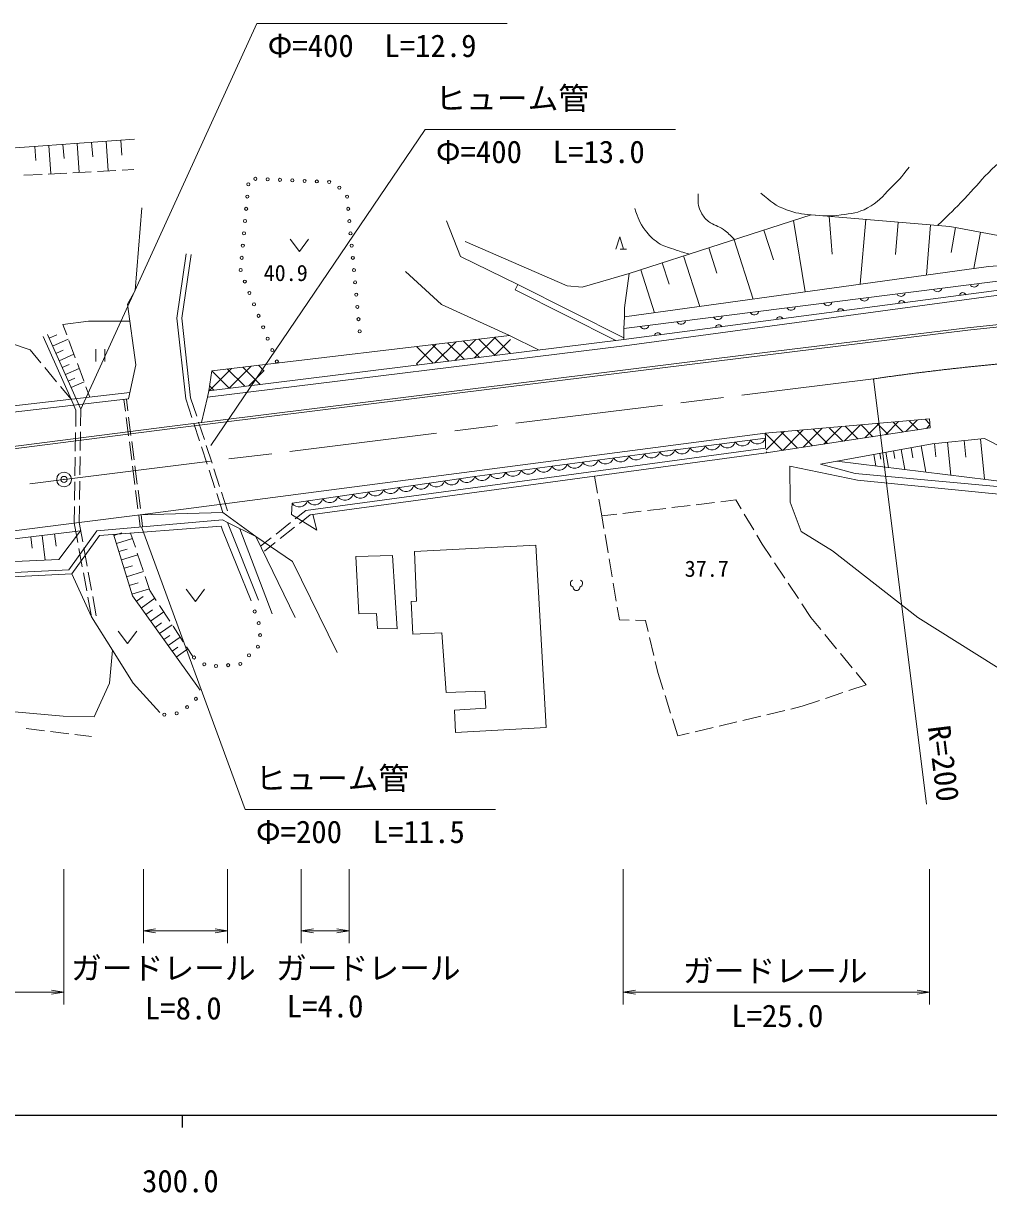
# Model space of a CAD drawing. Units: millimetres at full size, sheet at 1:1000; details may follow other scales. Extents: x 40000 to 680000, y 20000 to 380000.
# Drawn here: x 355088 to 433517, y 198715 to 293744 of the extents above; entities that cross this region are included whole.
import ezdxf
from ezdxf.enums import TextEntityAlignment as Align

# ---------------------------------------------------------------- set-up
doc = ezdxf.new("R2010")
doc.units = ezdxf.units.MM
doc.header["$LTSCALE"] = 1000
doc.header["$PDMODE"] = 32
doc.header["$PDSIZE"] = 500
doc.linetypes.add('CHAIN', pattern=[18.5, 12, -1.5, 3.5, -1.5])
for name, color, linetype, lineweight in [('M-BGD', 7, 'Continuous', 13), ('M-BMK', 2, 'CHAIN', 13), ('M-BMK-SRVR', 3, 'Continuous', 13), ('M-STR-HTXT', 7, 'Continuous', 13), ('M-TTL-BAND', 7, 'Continuous', 25)]:
    doc.layers.add(name, color=color, linetype=linetype, lineweight=lineweight)
doc.styles.add('ＭＳ ゴシック', font='')
doc.styles.get('ＭＳ ゴシック').set_extended_font_data('MS Gothic')

# ---------------------------------------------------------------- blocks, each defined once
blk = doc.blocks.new('open_arrow')
at = {"color": 0, "linetype": 'Continuous', "lineweight": -2}
blk.add_lwpolyline([(7.5, 1.25), (0, 0), (7.5, -1.25)], dxfattribs=at)

msp = doc.modelspace()

# ---------------------------------------------------------------- hatches: boundary and pattern name
at = {"layer": 'M-BGD'}
h = msp.add_hatch(dxfattribs=at)
h.set_pattern_fill('USER', color=256, style=0, pattern_type=2)
h.set_pattern_definition([(45, (387032, 267486), (-707.11, 707.11), []), (135, (387032, 267486), (-707.11, -707.11), [])])
h.paths.add_polyline_path([(387032, 267486), (394597, 268383), (394917, 266939), (387037, 265968)])
h = msp.add_hatch(dxfattribs=at)
h.set_pattern_fill('USER', color=256, style=0, pattern_type=2)
h.set_pattern_definition([(45, (370391, 265512), (-707.1, 707.1), []), (135, (370391, 265512), (-707.1, -707.1), [])])
h.paths.add_polyline_path([(370391, 265512), (374520, 266002), (374929, 264474), (370147, 263885)])
h = msp.add_hatch(dxfattribs=at)
h.set_pattern_fill('USER', color=256, style=0, pattern_type=2)
h.set_pattern_definition([(45, (415353, 260431), (-707.11, 707.11), []), (135, (415353, 260431), (-707.11, -707.11), [])])
h.paths.add_polyline_path([(415353, 260431), (428702, 261598), (428778, 260864), (415446, 258829)])

# ---------------------------------------------------------------- linework, layer by layer
for p, q in [((361809, 284158), (361985, 281759)), ((363009, 284245), (363096, 283046)), ((356024, 283734), (356107, 282605)), ((357153, 283817), (357322, 281513)), ((358306, 283901), (358390, 282749)), ((359458, 283986), (359630, 281634)), ((360634, 284072), (360720, 282896)), ((355117, 281396), (356614, 281475)), ((357114, 281502), (358612, 281581)), ((359111, 281607), (360609, 281686)), ((361108, 281713), (362606, 281792)), ((363105, 281818), (364072, 281869)), ((417658, 277719), (418599, 271921)), ((420561, 278065), (420793, 274978)), ((423532, 277813), (423085, 272541)), ((426168, 277590), (425945, 274954)), ((415246, 276941), (416025, 274530)), ((428805, 277367), (428459, 273283)), ((430840, 277147), (430467, 275133)), ((432855, 276775), (432308, 273815)), ((376766, 276214), (377516, 275214)), ((377516, 275214), (378266, 276214)), ((403240, 275394), (403540, 276394)), ((403540, 276394), (403840, 275394)), ((412835, 276163), (414392, 271340)), ((404090, 275394), (403590, 275394)), ((408736, 274839), (410059, 270741)), ((410786, 275501), (411447, 273452)), ((405253, 273715), (406378, 270232)), ((406995, 274277), (407557, 272536)), ((395047, 272081), (395271, 272528)), ((395047, 272081), (403228, 267964)), ((395271, 272528), (403877, 268198)), ((358295, 269276), (358608, 268431)), ((358961, 263192), (356683, 268286)), ((359379, 263240), (357048, 268449)), ((357181, 268151), (357817, 268436)), ((357466, 267516), (358737, 268085)), ((370147, 263885), (403875, 268044)), ((354116, 267719), (355642, 267211)), ((355642, 267211), (356505, 266165)), ((357732, 266919), (358329, 267186)), ((358782, 267963), (359304, 266556)), ((360967, 267271), (360967, 266271)), ((361717, 266271), (361717, 267271)), ((370043, 263368), (403936, 267548)), ((357999, 266323), (359192, 266857)), ((359478, 266088), (359999, 264681)), ((356824, 265780), (357779, 264623)), ((358250, 265763), (358810, 266014)), ((358500, 265204), (359620, 265705)), ((358098, 264238), (358961, 263192)), ((358735, 264678), (359261, 264913)), ((358971, 264153), (360021, 264623)), ((360173, 264213), (360487, 263368)), ((359764, 262395), (359379, 263240)), ((368784, 261709), (368284, 263239)), ((369171, 261813), (368677, 263324)), ((359362, 262311), (358961, 263192)), ((359341, 260981), (359362, 262311)), ((359742, 261039), (359764, 262395)), ((363381, 262216), (363257, 263183)), ((363579, 262242), (363455, 263208)), ((363634, 260232), (363444, 261720)), ((363832, 260258), (363642, 261746)), ((369792, 259912), (369326, 261338)), ((359308, 258981), (359333, 260481)), ((359709, 259040), (359734, 260539)), ((415353, 260431), (364586, 253798)), ((369406, 259808), (368939, 261233)), ((363887, 258248), (363697, 259736)), ((364086, 258274), (363896, 259762)), ((370414, 258011), (369947, 259437)), ((415393, 260038), (415392, 259226)), ((429108, 259593), (429216, 258511)), ((430190, 259701), (430458, 257024)), ((431528, 259835), (431662, 258497)), ((432867, 259970), (433196, 256688)), ((359276, 256981), (359300, 258481)), ((359677, 257040), (359701, 258540)), ((370027, 257907), (369561, 259332)), ((378044, 254162), (415392, 259226)), ((378400, 253806), (415446, 258829)), ((424180, 258707), (424351, 257772)), ((424672, 258797), (424758, 258329)), ((425164, 258887), (425391, 257644)), ((425785, 259000), (425899, 258379)), ((426407, 259114), (426704, 257483)), ((427222, 259262), (427370, 258447)), ((428037, 259411), (428427, 257272)), ((364141, 256265), (363951, 257753)), ((364339, 256290), (364149, 257778)), ((371035, 256110), (370569, 257536)), ((370648, 256006), (370182, 257431)), ((401484, 256936), (401743, 255568)), ((359244, 254982), (359268, 256481)), ((359645, 255040), (359669, 256540)), ((364394, 254281), (364204, 255769)), ((364593, 254306), (364403, 255794)), ((371684, 254124), (371190, 255635)), ((371304, 254000), (370804, 255530)), ((401835, 255077), (402094, 253708)), ((409765, 254625), (411254, 254803)), ((411751, 254862), (412967, 255008)), ((412967, 255008), (413400, 254289)), ((359214, 253151), (359236, 254482)), ((359615, 253184), (359637, 254540)), ((364581, 252818), (364458, 253785)), ((364780, 252843), (364656, 253810)), ((377183, 253480), (378044, 254162)), ((377516, 253106), (378400, 253806)), ((378940, 252567), (378600, 253833)), ((402094, 253708), (403311, 253854)), ((403807, 253913), (405296, 254091)), ((405793, 254150), (407282, 254328)), ((407779, 254388), (409268, 254566)), ((413658, 253860), (414431, 252575)), ((323526, 248520), (359615, 253184)), ((359509, 251547), (359214, 253151)), ((359906, 251600), (359615, 253184)), ((375615, 252238), (376791, 253170)), ((375949, 251865), (377124, 252796)), ((402264, 252695), (402094, 253708)), ((355689, 252016), (355801, 251083)), ((356622, 252128), (356863, 250123)), ((357625, 252249), (357746, 251246)), ((362450, 252127), (363099, 252326)), ((362649, 251478), (363947, 251875)), ((363795, 252324), (364185, 251168)), ((372676, 252675), (375299, 245758)), ((373981, 252028), (377182, 245457)), ((374362, 251246), (375223, 251928)), ((402596, 250722), (402347, 252201)), ((414689, 252147), (415121, 251428)), ((359870, 249580), (359599, 251056)), ((360267, 249633), (359996, 251108)), ((362854, 250810), (363521, 251015)), ((374673, 250854), (375557, 251554)), ((415121, 251428), (415854, 250323)), ((363058, 250143), (364393, 250551)), ((364345, 250695), (364825, 249273)), ((402928, 248750), (402679, 250229)), ((360231, 247613), (359960, 249089)), ((360628, 247666), (360357, 249141)), ((363268, 249455), (363955, 249666)), ((363479, 248768), (364853, 249189)), ((416131, 249906), (416960, 248656)), ((363695, 248061), (364402, 248278)), ((364984, 248799), (365374, 247644)), ((403259, 246778), (403011, 248257)), ((417236, 248240), (418066, 246990)), ((360616, 245518), (360322, 247121)), ((361010, 245590), (360719, 247174)), ((363912, 247354), (365326, 247787)), ((364269, 246778), (364825, 247176)), ((365374, 247644), (365888, 246849)), ((368314, 247765), (369064, 246765)), ((369064, 246765), (369814, 247765)), ((364667, 246222), (365779, 247018)), ((366160, 246430), (366975, 245170)), ((403513, 245271), (403342, 246285)), ((418342, 246573), (419075, 245468)), ((365047, 245690), (365579, 246071)), ((365428, 245159), (366490, 245920)), ((404322, 245249), (403513, 245271)), ((405631, 245214), (404822, 245236)), ((405848, 244311), (405631, 245214)), ((419075, 245468), (419894, 244469)), ((362794, 244347), (363544, 243347)), ((363544, 243347), (364294, 244347)), ((365791, 244651), (366299, 245015)), ((366154, 244144), (367170, 244870)), ((367247, 244751), (368062, 243491)), ((366501, 243659), (366986, 244006)), ((366848, 243174), (367818, 243868)), ((406315, 242367), (405965, 243825)), ((420211, 244082), (421162, 242922)), ((367180, 242710), (367643, 243042)), ((367512, 242247), (368438, 242910)), ((368334, 243072), (368848, 242277)), ((421479, 242535), (422430, 241375)), ((406648, 240978), (406431, 241880)), ((407079, 239600), (406648, 240978)), ((422747, 240989), (423566, 239989)), ((423566, 239989), (422152, 239513)), ((407677, 237692), (407229, 239123)), ((419783, 238714), (418369, 238238)), ((421678, 239353), (420257, 238874)), ((416962, 237904), (415503, 237557)), ((418369, 238238), (417448, 238019)), ((408258, 235837), (407827, 237215)), ((413070, 236980), (411611, 236633)), ((415016, 237442), (413557, 237095)), ((355304, 236443), (356792, 236257)), ((357289, 236195), (358777, 236009)), ((359273, 235947), (360629, 235777)), ((409178, 236056), (408258, 235837)), ((411124, 236518), (409665, 236171))]:
    msp.add_line(p, q, dxfattribs=at)
for points in [[(364115, 284326), (353693, 283564), (345770, 281996), (337043, 279115), (327257, 275684), (315200, 270453)], [(363624, 263225), (364216, 265997), (363556, 270924), (364179, 272045), (364725, 278765)], [(389476, 277684), (390613, 274787), (395271, 272528)], [(404302, 273408), (419109, 278188), (430373, 277234), (439977, 275458), (440797, 273168)], [(390987, 276017), (399275, 272403), (400490, 272294), (404302, 273408), (403943, 270625), (403921, 269893)], [(368284, 263239), (367548, 269797), (368319, 275019)], [(368677, 263324), (367951, 269790), (368715, 274961)], [(403875, 268044), (403887, 268941), (403921, 269893), (433516, 273982), (439590, 274422)], [(394597, 268383), (389061, 270887), (386124, 273579)], [(403887, 268941), (434039, 272779), (439788, 273186)], [(439829, 272407), (434159, 272023), (403875, 268044)], [(403936, 267548), (434121, 271625), (439846, 271975)], [(257974, 249043), (263776, 249168), (267810, 249526), (272764, 250055), (279681, 250741), (289979, 251925), (305293, 253530), (322725, 255415), (337104, 257159), (366960, 260984), (390305, 263882), (415332, 266989), (431806, 268999), (436690, 269513)], [(257978, 248843), (263787, 248968), (267830, 249327), (272785, 249857), (279703, 250542), (290001, 251726), (305314, 253331), (322748, 255216), (337129, 256961), (366986, 260785), (390330, 263683), (415357, 266791), (431829, 268800), (436707, 269314)], [(358295, 269276), (360371, 269530), (363741, 269545)], [(369552, 261306), (370040, 263353), (370147, 263885), (370391, 265512), (394597, 268383), (396991, 267195)], [(281767, 253368), (290781, 254314), (300600, 255335), (317394, 257146), (340898, 260001), (341770, 261216), (363734, 263741)], [(281972, 252889), (290833, 253817), (300653, 254838), (317451, 256649), (341176, 259531), (342047, 260744), (363624, 263225)], [(415446, 258829), (428778, 260864), (428702, 261598), (415353, 260431), (415393, 260038)], [(376935, 254747), (391772, 256912), (406798, 258917), (415393, 260038)], [(437748, 255784), (422685, 257153), (419860, 257918), (428936, 259575), (433191, 260002), (440905, 256076), (467507, 241575), (465875, 241223), (458199, 245146), (449896, 249806), (437748, 255784), (437042, 256217), (421182, 258160)], [(462932, 227418), (445138, 234578), (427769, 245466), (420821, 250888), (418279, 252456), (417389, 254828), (417375, 257761), (422873, 256612), (435150, 255407), (435683, 255995)], [(376935, 254747), (376882, 253823), (378940, 252567)], [(359615, 253184), (364586, 253798), (371304, 254000), (373981, 252028), (371672, 253172)], [(323257, 247605), (358770, 249334), (361062, 252513), (371271, 253398), (371672, 253172), (374196, 246858)], [(323276, 247206), (359032, 249014), (361280, 252130), (371151, 252891), (371277, 252564), (373592, 246810)], [(315395, 247665), (323526, 248520), (331632, 248981), (357960, 250172), (359740, 252504), (329434, 248856)], [(362422, 252218), (363953, 247220), (369451, 239538)], [(373981, 252028), (376956, 250014), (380581, 242614)], [(359032, 249014), (360616, 245518), (362326, 242798), (364002, 240124), (366186, 237733)], [(362326, 242798), (362082, 240124), (360839, 237394), (358316, 237431), (350087, 238166), (326777, 243532), (325610, 244285), (325040, 247295)]]:
    msp.add_lwpolyline(points, dxfattribs=at)
for points in [[(386865, 250826), (396722, 251334), (397569, 236507), (390207, 236102), (390113, 237928), (392655, 238098), (392579, 239472), (389435, 239359), (389077, 244217), (386723, 244104), (386604, 246762), (387031, 246787)], [(382095, 250402), (385088, 250496), (385446, 244547), (383865, 244565), (383789, 245770), (382339, 245755)]]:
    msp.add_lwpolyline(points, close=True, dxfattribs=at)
for centre in [(373369, 280665), (373939, 281113), (374938, 281070), (375937, 281027), (376936, 280983), (377935, 280940), (378934, 280897), (379933, 280854), (380758, 280393), (373279, 279669), (381391, 279664), (373189, 278673), (381484, 278669), (373099, 277677), (381577, 277673), (373009, 276681), (381670, 276677), (372919, 275685), (381763, 275682), (372829, 274690), (381855, 274686), (372739, 273694), (381948, 273690), (373084, 272761), (382041, 272694), (373455, 271833), (382134, 271699), (373827, 270904), (374198, 269976), (382227, 270703), (374569, 269047), (382320, 269707), (374940, 268118), (382413, 268712), (375311, 267190), (375682, 266261), (373886, 245948), (374208, 245001), (374323, 244027), (368953, 242209), (373426, 242386), (374142, 243083), (369790, 241661), (370732, 241516), (371730, 241581), (372709, 241688), (369104, 238846), (366541, 237566), (367536, 237671), (368391, 238176)]:
    msp.add_circle(centre, 125, dxfattribs=at)
for centre, radius, start, end in [((426388, 271926), 370, 206.17775, 348.32846), ((429364, 272305), 370, 206.17775, 348.32846), ((431418, 271606), 256, 20.16576, 174.80499), ((432340, 272683), 370, 206.17775, 348.32846), ((420436, 271168), 370, 206.17775, 348.32846), ((423412, 271547), 370, 206.17775, 348.32846), ((426460, 270955), 256, 20.16576, 174.80499), ((411508, 270032), 370, 206.17775, 348.32846), ((414484, 270411), 370, 206.17775, 348.32846), ((416545, 269652), 256, 20.16576, 174.80499), ((417460, 270790), 370, 206.17775, 348.32846), ((421503, 270303), 256, 20.16576, 174.80499), ((405556, 269274), 370, 206.17775, 348.32846), ((408532, 269653), 370, 206.17775, 348.32846), ((411588, 269001), 256, 20.16576, 174.80499), ((406631, 268349), 256, 20.16576, 174.80499), ((411060, 259754), 679, 211.69748, 343.1546), ((412287, 259915), 679, 211.69748, 343.1546), ((413515, 260075), 679, 211.69748, 343.1546), ((414743, 260235), 679, 211.69748, 343.1546), ((403628, 258796), 699, 212.90968, 342.29371), ((404880, 258963), 699, 212.90968, 342.29371), ((406132, 259130), 699, 212.90968, 342.29371), ((407376, 259274), 679, 211.69748, 343.1546), ((408604, 259434), 679, 211.69748, 343.1546), ((409832, 259594), 679, 211.69748, 343.1546), ((396115, 257793), 699, 212.90968, 342.29371), ((397367, 257960), 699, 212.90968, 342.29371), ((398620, 258127), 699, 212.90968, 342.29371), ((399872, 258294), 699, 212.90968, 342.29371), ((401124, 258462), 699, 212.90968, 342.29371), ((402376, 258629), 699, 212.90968, 342.29371), ((389876, 256926), 688, 213.04515, 343.56101), ((391113, 257107), 688, 213.04515, 343.56101), ((392359, 257292), 699, 212.90968, 342.29371), ((393611, 257459), 699, 212.90968, 342.29371), ((394863, 257626), 699, 212.90968, 342.29371), ((382458, 255844), 688, 213.04515, 343.56101), ((383694, 256024), 688, 213.04515, 343.56101), ((384930, 256205), 688, 213.04515, 343.56101), ((386167, 256385), 688, 213.04515, 343.56101), ((387403, 256566), 688, 213.04515, 343.56101), ((388640, 256746), 688, 213.04515, 343.56101), ((377512, 255122), 688, 213.04515, 343.56101), ((378748, 255302), 688, 213.04515, 343.56101), ((379985, 255483), 688, 213.04515, 343.56101), ((381221, 255663), 688, 213.04515, 343.56101), ((399830, 248225), 299, 113.44836, 257.2818), ((400231, 248225), 299, 282.7182, 66.55164), ((400030, 247917), 267, 176.52859, 3.47141)]:
    msp.add_arc(centre, radius, start, end, dxfattribs=at)
for points, knots in [([(429369, 277319), (430436, 278346), (430723, 278621), (431557, 279489), (432332, 280297), (432704, 280808), (433496, 281598), (434333, 282433), (434647, 282699), (435737, 283632)], [0, 0, 0, 0, 1, 1, 1, 2, 2, 2, 3, 3, 3, 3]), ([(415020, 279936), (415854, 279245), (416194, 278928), (417101, 278590), (417851, 278311), (418313, 278262), (419109, 278188), (420049, 278101), (420591, 278046), (421526, 278176), (422384, 278295), (422909, 278330), (423672, 278741), (424522, 279198), (424870, 279661), (425555, 280341), (426187, 280969), (426397, 281224), (427061, 282055)], [0, 0, 0, 0, 1, 1, 1, 2, 2, 2, 3, 3, 3, 4, 4, 4, 5, 5, 5, 6, 6, 6, 6]), ([(409913, 279894), (409908, 279259), (409860, 278914), (410148, 278397), (410334, 278064), (410468, 277878), (410770, 277644), (411194, 277316), (411542, 277302), (411975, 276985), (412355, 276706), (412491, 276571), (412866, 276173)], [0, 0, 0, 0, 1, 1, 1, 2, 2, 2, 3, 3, 3, 4, 4, 4, 4]), ([(404763, 278698), (405051, 277891), (405145, 277548), (405611, 276947), (405964, 276491), (406189, 276239), (406665, 275912), (407111, 275606), (407435, 275565), (407945, 275385), (408439, 275210), (408616, 275162), (409229, 274998)], [0, 0, 0, 0, 1, 1, 1, 2, 2, 2, 3, 3, 3, 4, 4, 4, 4])]:
    msp.add_open_spline(points, degree=3, knots=knots, dxfattribs=at)
at = {"layer": 'M-BMK'}
msp.add_lwpolyline([(268807, 245312), (358393, 256674), (424174, 264854)], dxfattribs=at)
msp.add_arc((452877, 66924), 200000, 94.93397, 98.25151, dxfattribs=at)
at = {"layer": 'M-BMK-SRVR'}
msp.add_circle((358393, 256674), 600, dxfattribs=at)
msp.add_point((358393, 256674), dxfattribs=at)
at = {"layer": 'M-STR-HTXT'}
for p, q in [((374067, 293744), (359764, 262395)), ((394391, 293744), (374067, 293744)), ((387737, 285121), (370308, 259450)), ((408062, 285121), (387737, 285121)), ((424174, 264854), (428479, 230281)), ((373118, 229855), (364680, 252826)), ((393442, 229855), (373118, 229855)), ((358365, 225000), (358365, 214000)), ((364835, 225000), (364835, 219000)), ((371672, 225000), (371672, 219000)), ((377667, 225000), (377667, 219000)), ((381550, 225000), (381550, 219000)), ((403836, 225000), (403836, 214000)), ((428702, 225000), (428702, 214000)), ((364835, 220000), (371672, 220000)), ((377667, 220000), (381550, 220000)), ((323103, 215000), (358365, 215000)), ((403836, 215000), (428702, 215000))]:
    msp.add_line(p, q, dxfattribs=at)
at = {"layer": 'M-TTL-BAND'}
for p, q in [((40000, 205000), (579000, 205000)), ((368000, 205000), (368000, 204000))]:
    msp.add_line(p, q, dxfattribs=at)

# ---------------------------------------------------------------- block references
at = {"layer": 'M-STR-HTXT', "xscale": 133, "yscale": 133}
for p in [(364835, 220000), (377667, 220000), (403836, 215000)]:
    msp.add_blockref('open_arrow', p, dxfattribs=at)
at = {"layer": 'M-STR-HTXT', "xscale": 133, "yscale": 133, "rotation": 180}
for p in [(371672, 220000), (381550, 220000), (358365, 215000), (428702, 215000)]:
    msp.add_blockref('open_arrow', p, dxfattribs=at)

# ---------------------------------------------------------------- texts
at = {"layer": 'M-BGD', "style": 'ＭＳ ゴシック'}
for s, p in [('40.9', (376403, 273462)), ('37.7', (410617, 249424))]:
    msp.add_text(s, height=1320, dxfattribs=at).set_placement(p, align=Align.MIDDLE_CENTER)
at = {"layer": 'M-STR-HTXT', "style": 'ＭＳ ゴシック'}
for s, p in [('Φ=400\u3000L=12.9', (374936, 290462)), ('Φ=400\u3000L=13.0', (388606, 281839)), ('Φ=200\u3000L=11.5', (373987, 226572))]:
    msp.add_text(s, height=1833, dxfattribs=at).set_placement(p, align=Align.BOTTOM_LEFT)
for s, p in [('ヒューム管', (394809, 286188)), ('ヒューム管', (380190, 230921)), ('L=4.0', (379605, 212402)), ('L=8.0', (368082, 212236)), ('L=25.0', (416349, 211618))]:
    msp.add_text(s, height=1833, dxfattribs=at).set_placement(p, align=Align.BOTTOM_CENTER)
msp.add_text('R=200', height=1833, rotation=277.099, dxfattribs=at).set_placement((429863, 233602), align=Align.MIDDLE_CENTER)
for p in [(366461, 216959), (383111, 216959), (416173, 216736)]:
    msp.add_text('ガードレール', height=1833, dxfattribs=at).set_placement(p, align=Align.MIDDLE_CENTER)
at = {"layer": 'M-TTL-BAND', "style": 'ＭＳ ゴシック'}
msp.add_text('300.0', height=1833, dxfattribs=at).set_placement((367844, 198195), align=Align.BOTTOM_CENTER)

doc.saveas('drawing.dxf')
